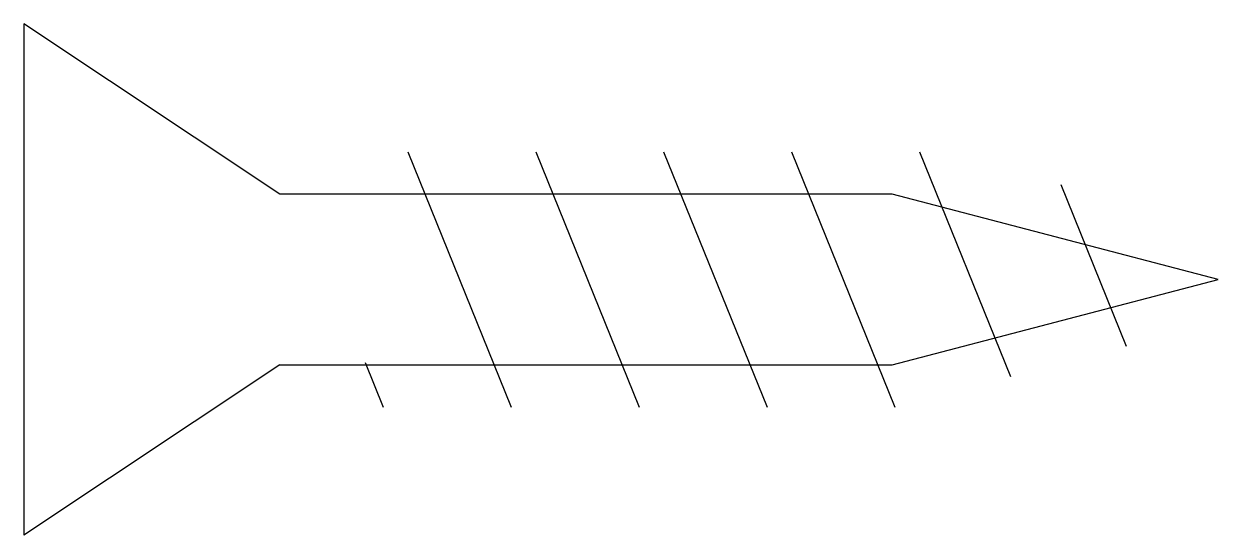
# Model space of a CAD drawing. Extents: x 0 to 14, y -3 to 3.
import ezdxf

# ---------------------------------------------------------------- set-up
doc = ezdxf.new("R2010")
doc.units = 0
doc.layers.add('10503501_110-1', color=12, linetype='CONTINUOUS')

msp = doc.modelspace()

# ---------------------------------------------------------------- linework, layer by layer
at = {"layer": '10503501_110-1', "color": 0}
for points in [[(3, -1), (10.177, -1), (14, 0), (10.177, 1), (3, 1), (0, 3), (0, -3)], [(4.5, 1.5), (5.712, -1.5)], [(6, 1.5), (7.212, -1.5)], [(7.5, 1.5), (8.712, -1.5)], [(9, 1.5), (10.212, -1.5)], [(10.5, 1.5), (11.565, -1.137)], [(12.156, 1.115), (12.922, -0.782)], [(4, -0.975), (4.212, -1.5)], [(3, -1), (0, -3)]]:
    msp.add_lwpolyline(points, dxfattribs=at)

doc.saveas('drawing.dxf')
